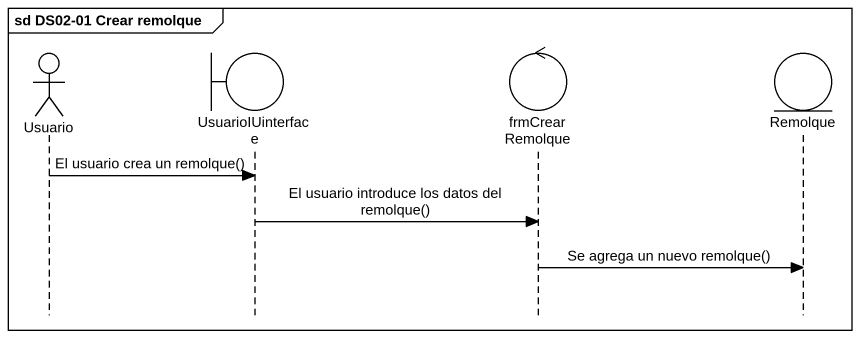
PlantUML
@startuml
mainframe sd DS02-01 Crear remolque
hide footbox
actor Usuario
boundary UsuarioIUinterface
control frmCrearRemolque
entity Remolque

Usuario -> UsuarioIUinterface : El usuario crea un remolque()
UsuarioIUinterface -> frmCrearRemolque : El usuario introduce los datos del remolque()
frmCrearRemolque -> Remolque : Se agrega un nuevo remolque()
@enduml
